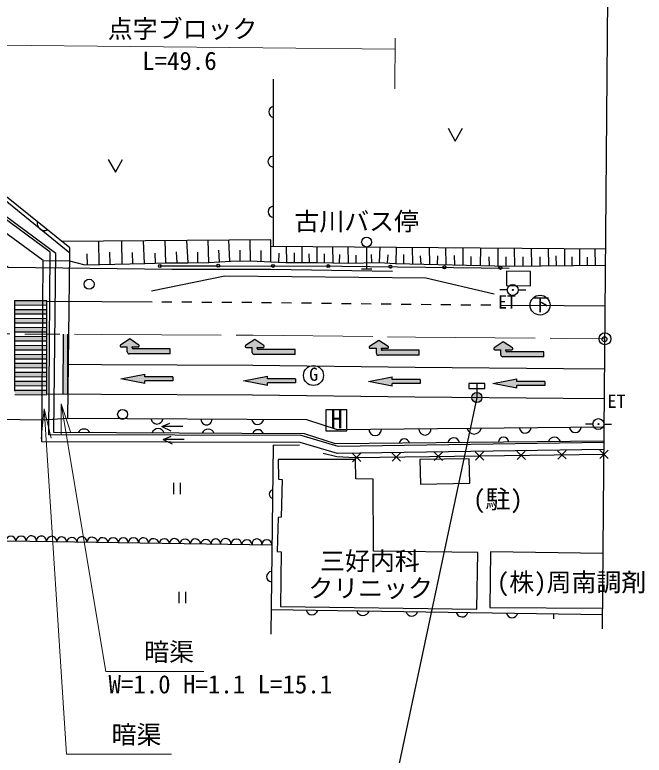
# Model space of a CAD drawing. Units: millimetres at full size, sheet at 1:1000; details may follow other scales. Extents: x 40000 to 54727036, y -209802000 to 380000.
# Drawn here: x 513896 to 577053, y 261174 to 335440 of the extents above; entities that cross this region are included whole.
import ezdxf
from ezdxf.enums import TextEntityAlignment as Align

# ---------------------------------------------------------------- set-up
doc = ezdxf.new("R2010")
doc.units = ezdxf.units.MM
doc.header["$LTSCALE"] = 1000
doc.header["$PDMODE"] = 32
doc.header["$PDSIZE"] = 500
doc.linetypes.add('CHAIN', pattern=[18.5, 12, -1.5, 3.5, -1.5])
for name, color, linetype, lineweight in [('M-BGD', 7, 'Continuous', 25), ('M-BGD-EXST', 7, 'Continuous', 25), ('M-BMK', 2, 'CHAIN', 13), ('M-BMK-OTRS', 5, 'Continuous', 25), ('M-BMK-SRVR', 3, 'Continuous', 25), ('M-STR-HTXT', 7, 'Continuous', 13), ('M-STR-STRC', 7, 'Continuous', 25)]:
    doc.layers.add(name, color=color, linetype=linetype, lineweight=lineweight)
doc.layers.add('M-BMK-HTXT', color=7, linetype='Continuous')
doc.layers.add('M-OTRS', color=6, linetype='Continuous')
doc.styles.add('ＭＳ ゴシック', font='')
doc.styles.get('ＭＳ ゴシック').set_extended_font_data('MS Gothic')

# ---------------------------------------------------------------- blocks, each defined once
blk = doc.blocks.new('open_arrow')
at = {"color": 0, "linetype": 'Continuous', "lineweight": -2}
blk.add_lwpolyline([(7.5, 1.25), (0, 0), (7.5, -1.25)], dxfattribs=at)

msp = doc.modelspace()

# ---------------------------------------------------------------- hatches: boundary and pattern name
at = {"layer": 'M-BGD'}
for points in [[(563810, 307839, 1), (563910, 307839, 1)], [(572412, 294389, 1), (572512, 294389, 1)]]:
    msp.add_hatch(color=256, dxfattribs=at).paths.add_polyline_path(points)
at = {"layer": 'M-STR-STRC'}
for points in [[(517111, 306781), (513911, 306797), (513911, 306347), (517111, 306331)], [(517111, 305881), (513911, 305897), (513911, 305447), (517111, 305431)], [(517111, 304981), (513911, 304997), (513911, 304547), (517111, 304531)], [(517110, 303631), (517110, 304081), (513910, 304097), (513910, 303647)], [(517110, 302731), (517110, 303181), (513910, 303197), (513910, 302747)], [(519194, 303395), (518744, 303397), (518721, 297397), (519171, 297395)], [(517110, 302281), (513910, 302297), (513910, 301847), (517110, 301831)], [(525676, 302130), (526296, 302130, 0.74206), (526351, 302313), (525426, 302930), (524501, 302313, 0.74206), (524556, 302130), (525176, 302130), (525176, 301630, 0.41388), (525376, 301430), (529482, 301430), (529482, 301930), (525776, 301930, -0.41421), (525676, 302030)], [(538217, 302083), (538837, 302083, 0.74206), (538892, 302267), (537967, 302883), (537042, 302267, 0.74206), (537097, 302083), (537717, 302083), (537717, 301583, 0.41388), (537917, 301383), (542023, 301383), (542023, 301883), (538317, 301883, -0.41421), (538217, 301983)], [(550678, 301987), (551298, 301987, 0.74206), (551353, 302170), (550428, 302787), (549503, 302170, 0.74206), (549558, 301987), (550178, 301987), (550178, 301487, 0.41388), (550378, 301287), (554484, 301287), (554484, 301787), (550778, 301787, -0.41421), (550678, 301887)], [(563167, 301843), (563787, 301843, 0.74206), (563843, 302026), (562917, 302643), (561992, 302026, 0.74206), (562048, 301843), (562667, 301843), (562667, 301343, 0.41388), (562867, 301143), (566974, 301143), (566974, 301643), (563267, 301643, -0.41421), (563167, 301743)], [(517110, 301381), (513910, 301397), (513910, 300947), (517110, 300931)], [(517110, 300481), (513910, 300497), (513910, 300047), (517110, 300031)], [(517109, 299581), (513909, 299597), (513909, 299147), (517109, 299131)], [(526931, 298717), (529742, 298717), (529742, 299115), (526931, 299115), (526931, 299390), (524534, 298916), (526931, 298442)], [(517109, 298681), (513909, 298697), (513909, 298247), (517109, 298231)], [(539248, 298530), (542059, 298530), (542059, 298927), (539248, 298927), (539248, 299202), (536850, 298728), (539248, 298255)], [(551778, 298466), (554589, 298466), (554589, 298864), (551778, 298864), (551778, 299139), (549380, 298665), (551778, 298191)], [(564273, 298268), (567084, 298268), (567084, 298665), (564273, 298665), (564273, 298940), (561875, 298466), (564273, 297993)], [(517109, 297781), (513909, 297797), (513909, 297347), (517109, 297331)], [(560767, 297051, 1), (559767, 297051, 1)]]:
    msp.add_hatch(color=256, dxfattribs=at).paths.add_polyline_path(points)

# ---------------------------------------------------------------- linework, layer by layer
at = {"layer": 'M-BGD'}
for p, q in [((539851, 312247), (539851, 328991)), ((522282, 312729), (522335, 310392)), ((524592, 312748), (524644, 310444)), ((526790, 312766), (526870, 310494)), ((528949, 312784), (529033, 310570)), ((531125, 312802), (531256, 310549)), ((533258, 312819), (533324, 310611)), ((535330, 312836), (535448, 310729)), ((537489, 312854), (537511, 310758)), ((539596, 312249), (573194, 311970)), ((541110, 312236), (541144, 310580)), ((542693, 312223), (542683, 310610)), ((544209, 312211), (544199, 310601)), ((545764, 312198), (545806, 310569)), ((547315, 312185), (547355, 310527)), ((549198, 312146), (549198, 309971)), ((550531, 312158), (550444, 310599)), ((552179, 312144), (552137, 310506)), ((553785, 312131), (553808, 310463)), ((555483, 312117), (555513, 310419)), ((557130, 312103), (557147, 310377)), ((558854, 312089), (558868, 310333)), ((560625, 312074), (560580, 310289)), ((562373, 312060), (562377, 310243)), ((564015, 312046), (564039, 310221)), ((565710, 312032), (565733, 310242)), ((567419, 312018), (567441, 310265)), ((569057, 312004), (569057, 310285)), ((570563, 311991), (570563, 310305)), ((572097, 311979), (572118, 310325)), ((521130, 311474), (521156, 310365)), ((523393, 311646), (523421, 310417)), ((525671, 311599), (525697, 310468)), ((527935, 311527), (527970, 310532)), ((530081, 311666), (530144, 310559)), ((532213, 311639), (532244, 310578)), ((534337, 311818), (534402, 310670)), ((536463, 311831), (536474, 310747)), ((538588, 311791), (538573, 310706)), ((540382, 311540), (540351, 310616)), ((541925, 311560), (541945, 310597)), ((543388, 311468), (543445, 310605)), ((544951, 311454), (544933, 310587)), ((546473, 311408), (546450, 310552)), ((548108, 311342), (548127, 310545)), ((549671, 311388), (549691, 310583)), ((551317, 311361), (551272, 310553)), ((552917, 311384), (552894, 310486)), ((554587, 311262), (554626, 310442)), ((556297, 311274), (556275, 310399)), ((557988, 311303), (558012, 310355)), ((559666, 311198), (559643, 310313)), ((568199, 311248), (568211, 310274)), ((561470, 311160), (561496, 310265)), ((563179, 311150), (563179, 310222)), ((564867, 311171), (564879, 310231)), ((566567, 311164), (566579, 310253)), ((569796, 311150), (569796, 310295)), ((571316, 311137), (571327, 310315)), ((563310, 307839), (562560, 307839)), ((564410, 307839), (565160, 307839)), ((516630, 294788), (485531, 295276)), ((519233, 294943), (516630, 294788)), ((528640, 294161), (529455, 294481)), ((571912, 294389), (571162, 294389)), ((573012, 294389), (573762, 294389)), ((528781, 292849), (529596, 293169)), ((548621, 290620), (547764, 291455)), ((547783, 290614), (548613, 291466)), ((552591, 290671), (551735, 291506)), ((551753, 290665), (552583, 291517)), ((556826, 290726), (555969, 291561)), ((555988, 290720), (556818, 291572)), ((560953, 290779), (560097, 291614)), ((560115, 290773), (560945, 291625)), ((565133, 290833), (564277, 291668)), ((564295, 290827), (565125, 291679)), ((569222, 290886), (568366, 291720)), ((568384, 290880), (569214, 291731)), ((572596, 291772), (573452, 290937)), ((573434, 291778), (572604, 290926)), ((529808, 288487), (529808, 287369)), ((530475, 288487), (530475, 287369)), ((530358, 277545), (530358, 276427)), ((531025, 277545), (531025, 276427)), ((539607, 275774), (572889, 275282)), ((567995, 274853), (568002, 275355))]:
    msp.add_line(p, q, dxfattribs=at)
for points in [[(573027, 291836), (546261, 291435), (542529, 292543), (516616, 292602), (516731, 310791), (509811, 315860), (490745, 330897), (484969, 333683)], [(517436, 311638), (510477, 316736), (491331, 331836), (487419, 333723)], [(573034, 292668), (546078, 292397), (542970, 293403), (517818, 293552), (518008, 311514), (509686, 317640), (491744, 331814), (487985, 333678)], [(573045, 294068), (546292, 293799), (543195, 294802), (519233, 294943), (519408, 311523), (510535, 318753), (492497, 333004), (491158, 333668)], [(557385, 324069), (558100, 322774), (558816, 324069)], [(523280, 320936), (523995, 319640), (524711, 320936)], [(519408, 311523), (519418, 312061), (510115, 319509), (509495, 319575)], [(539596, 310653), (539596, 312871), (518621, 312699)], [(573016, 292536), (546357, 292136), (542632, 293243), (517320, 293301), (517436, 311638)], [(516731, 310791), (519400, 310763), (520934, 310360), (526935, 310496), (529033, 310570), (531256, 310549), (533352, 310611), (535588, 310737), (537551, 310758), (539596, 310653), (541107, 310579), (542627, 310611), (544263, 310600), (545806, 310569), (547368, 310527), (550420, 310601), (552110, 310506), (563513, 310214), (573181, 310339)], [(528450, 310247), (534310, 310276), (546711, 310226), (563489, 310043)], [(548673, 309971), (549198, 309971), (549723, 309971)], [(527623, 307739), (534977, 309267), (555130, 309056), (562013, 307450)], [(530750, 294147), (528640, 294161), (529546, 293708)], [(530891, 292835), (528781, 292849), (529686, 292397)], [(542464, 292238), (539817, 292268), (539576, 273310)], [(544846, 291459), (546225, 291150), (548030, 291034), (573023, 291356)], [(485312, 285096), (487332, 285085), (487811, 284559), (487926, 283053), (517680, 282615), (539690, 282266)], [(572940, 281411), (561628, 281581), (561580, 276001), (572894, 275907)]]:
    msp.add_lwpolyline(points, dxfattribs=at)
for points in [[(563224, 309716), (563238, 308294), (565642, 308266), (565628, 309687)], [(560260, 275828), (560362, 281518), (549899, 281654), (549871, 288870), (548124, 288898), (548096, 290842), (540308, 290824), (540365, 288851), (540720, 288836), (540620, 285035), (540319, 285007), (540237, 281599), (540614, 281581), (540561, 276102)], [(554533, 290836), (554611, 288352), (559563, 288453), (559483, 290909)]]:
    msp.add_lwpolyline(points, close=True, dxfattribs=at)
for centre, radius in [((549198, 312646), 500), ((528450, 310247), 150), ((534310, 310276), 150), ((539816, 310254), 150), ((545349, 310231), 150), ((551584, 310173), 150), ((557000, 310114), 150), ((562626, 310053), 150), ((521355, 308419), 500), ((563860, 307839), 550), ((563860, 307839), 50), ((524714, 295359), 500), ((572462, 294389), 550), ((572462, 294389), 50)]:
    msp.add_circle(centre, radius, dxfattribs=at)
for centre, radius, start, end in [((539932, 325701), 559, 98.34065, 261.65935), ((539831, 320724), 533, 87.77106, 272.22894), ((539862, 315689), 548, 91.109, 268.891), ((516875, 314530), 732, 168.80421, 293.83037), ((528164, 294994), 600, 189.58833, 349.73571), ((533131, 294845), 543, 177.97676, 1.34728), ((538259, 294975), 623, 193.04705, 346.277), ((520840, 293234), 659, 26.70606, 152.61798), ((528279, 293291), 643, 17.72906, 161.59498), ((533299, 293254), 631, 18.70625, 160.61779), ((538306, 293257), 566, 17.52544, 161.7986), ((550060, 293870), 634, 183.57382, 357.57887), ((555055, 293884), 600, 180.20166, 0.95103), ((559979, 294107), 719, 194.21505, 346.93764), ((565120, 294087), 600, 190.02564, 351.12705), ((570140, 294136), 597, 189.88244, 351.27024), ((552985, 292367), 527, 11.49551, 169.65717), ((557946, 292422), 590, 9.77816, 171.37453), ((562943, 292548), 521, 2.66891, 178.48377), ((568047, 292435), 633, 17.39111, 163.76157), ((539861, 287363), 438, 103.33134, 255.2079), ((513499, 282645), 499, 2.70919, 175.6026), ((514523, 282627), 527, 2.9038, 175.40799), ((515555, 282671), 506, 356.35299, 181.95881), ((516566, 282641), 506, 358.04625, 180.26554), ((517590, 282613), 518, 359.39721, 178.86187), ((518611, 282556), 505, 4.08767, 174.09667), ((519626, 282490), 520, 9.42522, 168.75912), ((520630, 282595), 491, 355.87375, 182.31059), ((521660, 282486), 545, 5.98379, 172.20054), ((522719, 282472), 521, 5.97811, 172.20622), ((523763, 282458), 531, 5.55862, 172.62571), ((524788, 282492), 496, 0.28224, 177.90209), ((525805, 282456), 522, 2.34698, 175.83735), ((526814, 282491), 487, 356.64553, 181.5388), ((527836, 282344), 548, 10.67505, 167.50928), ((528891, 282365), 522, 6.99496, 171.18937), ((529926, 282379), 520, 3.71999, 174.46435), ((530974, 282315), 538, 8.60074, 169.58359), ((532021, 282345), 517, 3.78019, 174.40415), ((533062, 282272), 536, 9.7503, 168.43404), ((534059, 282394), 470, 354.29058, 183.89376), ((535055, 282377), 528, 354.9911, 183.19324), ((536124, 282315), 544, 359.8505, 178.33383), ((537183, 282250), 518, 5.23998, 172.94435), ((538187, 282368), 493, 349.9511, 188.23324), ((539181, 282266), 509, 359.94452, 178.23982), ((539686, 279089), 521, 93.28102, 265.25822), ((543723, 275833), 585, 191.02957, 347.27863), ((548832, 275842), 654, 197.38837, 340.91983), ((553728, 275731), 610, 194.93123, 343.37697), ((558776, 275637), 600, 193.28546, 345.02274), ((563795, 275539), 577, 191.40032, 346.90788)]:
    msp.add_arc(centre, radius, start, end, dxfattribs=at)
at = {"layer": 'M-BGD-EXST'}
for p, q in [((547215, 295817), (545115, 295817)), ((545115, 295817), (545115, 293717)), ((547215, 293717), (547215, 295817)), ((545115, 293717), (547215, 293717))]:
    msp.add_line(p, q, dxfattribs=at)
for centre in [(566604, 306319), (543871, 299261)]:
    msp.add_circle(centre, 1000, dxfattribs=at)
at = {"layer": 'M-BMK'}
msp.add_lwpolyline([(362132, 304880), (384662, 304687), (427790, 304234), (476213, 303807), (501401, 303487), (522618, 303377), (537808, 303305), (554108, 303104), (568989, 302977), (573119, 302942)], dxfattribs=at)
at = {"layer": 'M-BMK-OTRS'}
msp.add_line((572877, 273837), (573465, 344529), dxfattribs=at)
at = {"layer": 'M-BMK-SRVR'}
msp.add_circle((573119, 302942), 600, dxfattribs=at)
at = {"layer": 'M-OTRS'}
msp.add_point((573063, 302903), dxfattribs=at)
at = {"layer": 'M-STR-HTXT'}
for p, q in [((552081, 333085), (552032, 327999)), ((508948, 332415), (552071, 332003))]:
    msp.add_line(p, q, dxfattribs=at)
for points in [[(518541, 296402), (523038, 269565), (532881, 269565)], [(516848, 295921), (519093, 261264), (529608, 261264)]]:
    msp.add_lwpolyline(points, dxfattribs=at)
at = {"layer": 'M-STR-STRC'}
for p, q in [((513909, 297702), (513911, 306797)), ((513911, 306797), (517111, 306781)), ((517109, 297406), (517111, 306781)), ((513911, 306347), (517111, 306331)), ((528665, 306649), (529665, 306644)), ((530665, 306639), (531665, 306634)), ((532665, 306630), (533665, 306625)), ((534665, 306620), (535665, 306616)), ((536665, 306611), (537665, 306606)), ((538664, 306595), (539664, 306583)), ((540664, 306570), (541664, 306558)), ((542664, 306546), (543664, 306533)), ((544663, 306521), (545663, 306509)), ((546663, 306496), (547663, 306484)), ((548663, 306472), (549663, 306459)), ((550663, 306447), (551663, 306435)), ((552662, 306422), (553662, 306410)), ((554662, 306399), (555662, 306391)), ((556662, 306382), (557662, 306374)), ((558662, 306365), (559662, 306357)), ((560662, 306348), (561662, 306340)), ((513911, 305897), (517111, 305881)), ((513911, 305447), (517111, 305431)), ((513911, 304997), (517111, 304981)), ((513911, 304547), (517111, 304531)), ((513910, 304097), (517110, 304081)), ((513910, 303647), (517110, 303631)), ((513910, 303197), (517110, 303181)), ((518744, 303397), (518721, 297397)), ((519194, 303395), (519171, 297395)), ((513910, 302747), (517110, 302731)), ((513910, 302297), (517110, 302281)), ((525426, 302930), (524501, 302313)), ((526351, 302313), (525426, 302930)), ((537967, 302883), (537042, 302267)), ((538892, 302267), (537967, 302883)), ((550428, 302787), (549503, 302170)), ((551353, 302170), (550428, 302787)), ((562917, 302643), (561992, 302026)), ((563843, 302026), (562917, 302643)), ((513910, 301847), (517110, 301831)), ((524556, 302130), (525176, 302130)), ((525176, 301630), (525176, 302130)), ((525676, 302130), (526296, 302130)), ((525676, 302030), (525676, 302130)), ((529482, 301930), (525776, 301930)), ((529482, 301430), (529482, 301930)), ((537097, 302083), (537717, 302083)), ((537717, 301583), (537717, 302083)), ((538217, 302083), (538837, 302083)), ((538217, 301983), (538217, 302083)), ((542023, 301883), (538317, 301883)), ((542023, 301383), (542023, 301883)), ((549558, 301987), (550178, 301987)), ((550178, 301487), (550178, 301987)), ((550678, 301987), (551298, 301987)), ((550678, 301887), (550678, 301987)), ((554484, 301787), (550778, 301787)), ((554484, 301287), (554484, 301787)), ((562048, 301843), (562667, 301843)), ((562667, 301343), (562667, 301843)), ((563167, 301843), (563787, 301843)), ((563167, 301743), (563167, 301843)), ((566974, 301643), (563267, 301643)), ((566974, 301143), (566974, 301643)), ((513910, 301397), (517110, 301381)), ((513910, 300947), (517110, 300931)), ((529482, 301430), (525376, 301430)), ((542023, 301383), (537917, 301383)), ((554484, 301287), (550378, 301287)), ((566974, 301143), (562867, 301143)), ((513910, 300497), (517110, 300481)), ((513910, 300047), (517110, 300031)), ((513909, 299597), (517109, 299581)), ((524534, 298916), (526931, 299390)), ((526931, 299115), (526931, 299390)), ((513909, 299147), (517109, 299131)), ((513909, 298697), (517109, 298681)), ((526931, 298442), (524534, 298916)), ((529742, 299115), (526931, 299115)), ((526931, 298442), (526931, 298717)), ((529742, 298717), (526931, 298717)), ((529742, 299115), (529742, 298717)), ((536850, 298728), (539248, 299202)), ((539248, 298255), (536850, 298728)), ((539248, 298927), (539248, 299202)), ((542059, 298927), (539248, 298927)), ((542059, 298927), (542059, 298530)), ((549380, 298665), (551778, 299139)), ((551778, 298191), (549380, 298665)), ((551778, 298864), (551778, 299139)), ((554589, 298864), (551778, 298864)), ((554589, 298864), (554589, 298466)), ((561875, 298466), (564273, 298940)), ((564273, 298665), (564273, 298940)), ((567084, 298665), (564273, 298665)), ((567084, 298665), (567084, 298268)), ((513909, 298247), (517109, 298231)), ((539248, 298255), (539248, 298530)), ((542059, 298530), (539248, 298530)), ((551778, 298191), (551778, 298466)), ((554589, 298466), (551778, 298466)), ((560267, 298451), (560267, 297051)), ((564273, 297993), (561875, 298466)), ((564273, 297993), (564273, 298268)), ((567084, 298268), (564273, 298268)), ((513909, 297797), (517109, 297781)), ((513909, 297347), (517109, 297331)), ((560267, 297051), (548989, 244004))]:
    msp.add_line(p, q, dxfattribs=at)
for points in [[(508323, 312721), (510118, 312715), (513231, 310137), (529649, 309940), (539603, 309913), (551785, 309720)], [(517111, 306706), (522634, 306677), (527665, 306653)], [(562662, 306331), (569016, 306277), (573146, 306245)], [(519182, 300395), (522603, 300377), (537783, 300305), (554077, 300104), (568963, 299977), (573094, 299942)], [(517109, 297406), (522588, 297377), (537757, 297306), (554045, 297104), (568938, 296977), (573069, 296943)]]:
    msp.add_lwpolyline(points, dxfattribs=at)
msp.add_lwpolyline([(559467, 297951), (561067, 297951), (561067, 298451), (559467, 298451)], close=True, dxfattribs=at)
msp.add_circle((560267, 297051), 500, dxfattribs=at)
for centre, radius, start, end in [((524556, 302230), 100, 123.69007, 270), ((526296, 302230), 100, 270, 56.30993), ((537097, 302183), 100, 123.69007, 270), ((538837, 302183), 100, 270, 56.30993), ((525376, 301630), 200, 180.06435, 270), ((525776, 302030), 100, 180, 270), ((537917, 301583), 200, 180.06435, 270), ((538317, 301983), 100, 180, 270), ((549558, 302087), 100, 123.69007, 270), ((550778, 301887), 100, 180, 270), ((551298, 302087), 100, 270, 56.30993), ((562048, 301943), 100, 123.69007, 270), ((563267, 301743), 100, 180, 270), ((563787, 301943), 100, 270, 56.30993), ((550378, 301487), 200, 180.06435, 270), ((562867, 301343), 200, 180.06435, 270)]:
    msp.add_arc(centre, radius, start, end, dxfattribs=at)

# ---------------------------------------------------------------- block references
at = {"layer": 'M-STR-HTXT', "xscale": 400, "yscale": 400}
for p, rotation in [((518541, 296402), 279.5), ((516848, 295921), 273.7)]:
    msp.add_blockref('open_arrow', p, dxfattribs=dict(at, rotation=rotation))

# ---------------------------------------------------------------- texts
at = {"layer": 'M-BGD', "style": 'ＭＳ ゴシック'}
for p in [(562387, 305580), (573379, 295619)]:
    msp.add_text('ET', height=1320, dxfattribs=at).set_placement(p, align=Align.BOTTOM_LEFT)
at = {"layer": 'M-BGD-EXST', "style": 'ＭＳ ゴシック'}
for s, height, p in [('下', 1320, (565751, 305331)), ('G', 1320, (543432, 298334)), ('H', 1833, (545568, 293409))]:
    msp.add_text(s, height=height, dxfattribs=at).set_placement(p, align=Align.BOTTOM_LEFT)
at = {"layer": 'M-BMK-HTXT', "style": 'ＭＳ ゴシック'}
for s, p in [('古川バス停', (541955, 313259)), ('(駐)', (559875, 285384)), ('三好内科', (544531, 279182)), ('(株)周南調剤', (562261, 277060)), ('クリニック', (543352, 276461))]:
    msp.add_text(s, height=1833, dxfattribs=at).set_placement(p, align=Align.BOTTOM_LEFT)
at = {"layer": 'M-STR-HTXT', "style": 'ＭＳ ゴシック'}
for s, p in [('点字ブロック', (523228, 332562)), ('L=49.6', (526677, 329361)), ('暗渠', (526881, 270065)), ('W=1.0 H=1.1 L=15.1', (523297, 266820)), ('暗渠', (523608, 261764))]:
    msp.add_text(s, height=1833, dxfattribs=at).set_placement(p, align=Align.BOTTOM_LEFT)

doc.saveas('drawing.dxf')
